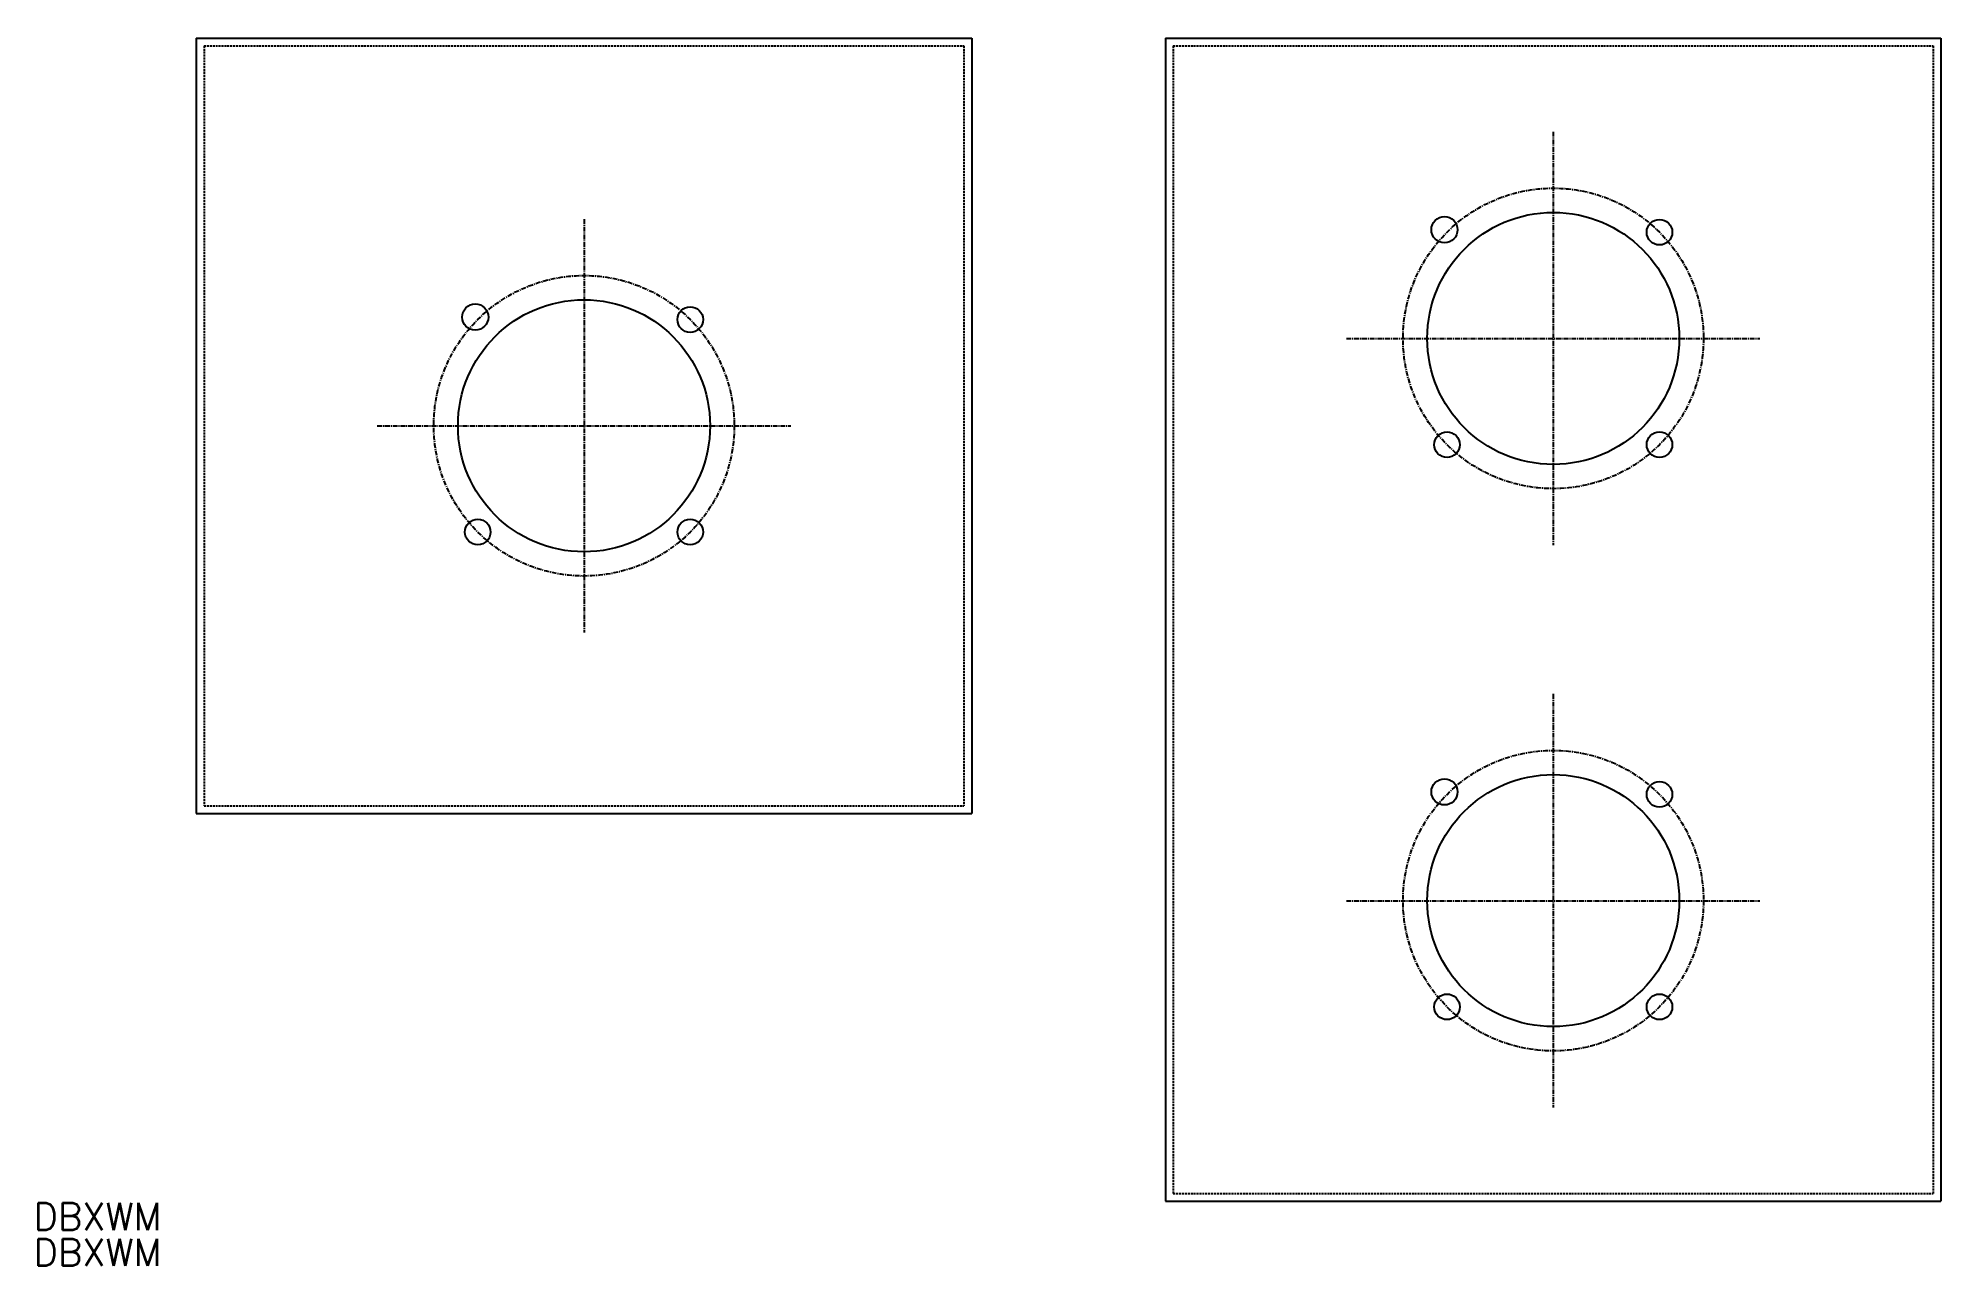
# Model space of a CAD drawing. Extents: x 570 to 1061, y -58 to 259.
import ezdxf

# ---------------------------------------------------------------- set-up
doc = ezdxf.new("R2010")
doc.units = 0
doc.linetypes.add('CENTER', pattern=[2, 1.25, -0.25, 0.25, -0.25])
doc.linetypes.add('DASHED', pattern=[0.75, 0.5, -0.25])
doc.layers.get('0').update_dxf_attribs({"linetype": 'CONTINUOUS'})
doc.layers.add('CENTER', color=1, linetype='CENTER')
doc.styles.get("Standard").update_dxf_attribs({"font": 'txt.shx', "bigfont": 'extfont.shx'})

msp = doc.modelspace()

# ---------------------------------------------------------------- linework, layer by layer
at = {"color": 7, "linetype": 'CONTINUOUS'}
for p, q in [((610.66, 259.01), (610.66, 59.01)), ((610.66, 259.01), (810.66, 259.01)), ((810.66, 259.01), (810.66, 59.01)), ((810.66, 259.01), (810.66, 59.01)), ((860.66, 259.01), (860.66, -40.99)), ((860.66, 259.01), (1060.66, 259.01)), ((1060.66, 259.01), (1060.66, -40.99)), ((1060.66, 259.01), (1060.66, 109.01)), ((610.66, 59.01), (810.66, 59.01)), ((610.66, 59.01), (810.66, 59.01)), ((860.66, -40.99), (1060.66, -40.99))]:
    msp.add_line(p, q, dxfattribs=at)
at = {"color": 3, "linetype": 'DASHED'}
for p, q in [((612.66, 257.01), (808.66, 257.01)), ((612.66, 257.01), (612.66, 61.01)), ((808.66, 257.01), (808.66, 61.01)), ((862.66, 257.01), (1058.66, 257.01)), ((862.66, 257.01), (862.66, -38.99)), ((1058.66, 257.01), (1058.66, -38.99)), ((612.66, 61.01), (808.66, 61.01)), ((862.66, -38.99), (1058.66, -38.99))]:
    msp.add_line(p, q, dxfattribs=at)
at = {"color": 5, "linetype": 'CONTINUOUS'}
msp.add_line((610.66, 59.01), (810.66, 59.01), dxfattribs=at)
at = {"color": 7, "linetype": 'CONTINUOUS'}
for centre, radius in [((960.66, 181.54), 32.5), ((932.61, 209.59), 3.38), ((988.06, 208.94), 3.3), ((710.66, 159.01), 32.5), ((682.61, 187.06), 3.38), ((738.06, 186.41), 3.3), ((933.26, 154.14), 3.3), ((988.06, 154.14), 3.3), ((683.26, 131.61), 3.3), ((738.06, 131.61), 3.3), ((960.66, 36.54), 32.5), ((932.61, 64.59), 3.38), ((988.06, 63.94), 3.3), ((933.26, 9.14), 3.3), ((988.06, 9.14), 3.3)]:
    msp.add_circle(centre, radius, dxfattribs=at)
at = {"layer": 'CENTER', "color": 1, "linetype": 'CENTER'}
for p, q in [((960.66, 234.84), (960.66, 128.18)), ((710.66, 212.34), (710.66, 105.68)), ((907.33, 181.51), (1013.99, 181.51)), ((657.33, 159.01), (763.99, 159.01)), ((960.66, 89.84), (960.66, -16.82)), ((907.33, 36.51), (1013.99, 36.51))]:
    msp.add_line(p, q, dxfattribs=at)
for centre in [(960.66, 181.54), (710.66, 159.01), (960.66, 36.54)]:
    msp.add_circle(centre, 38.75, dxfattribs=at)

# ---------------------------------------------------------------- texts
at = {"color": 7, "linetype": 'CONTINUOUS'}
for p in [(568.64, -48.44), (568.64, -57.68)]:
    msp.add_text('DBXWM', height=7, dxfattribs=at).set_placement(p)

doc.saveas('drawing.dxf')
